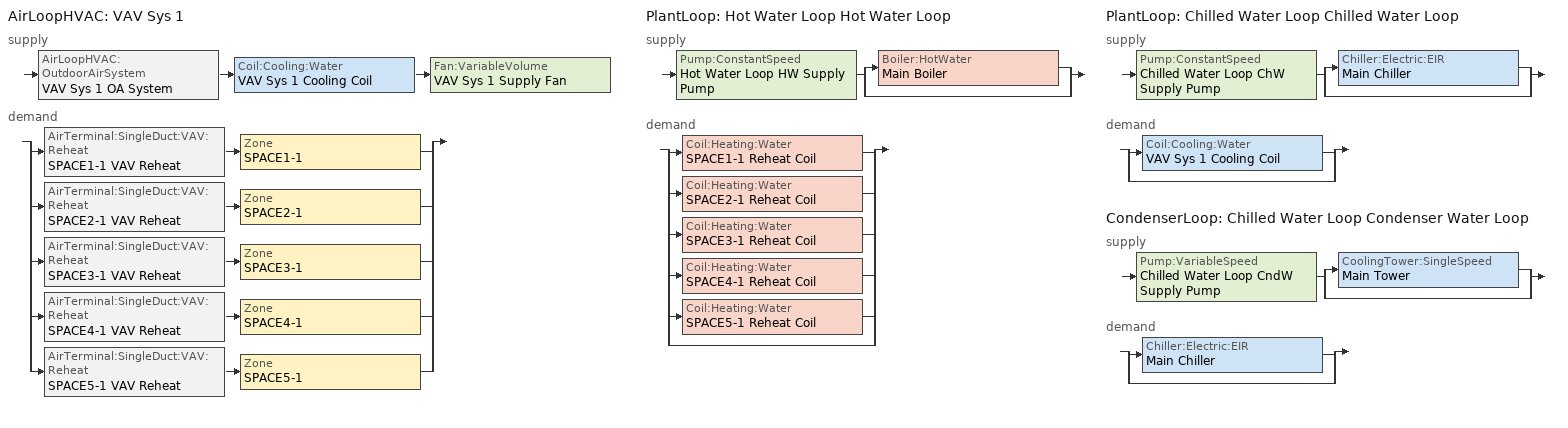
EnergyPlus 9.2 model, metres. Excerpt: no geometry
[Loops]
AirLoopHVAC 'VAV Sys 1'
 supply: AirLoopHVAC:OutdoorAirSystem 'VAV Sys 1 OA System' > Coil:Cooling:Water 'VAV Sys 1 Cooling Coil' > Fan:VariableVolume 'VAV Sys 1 Supply Fan'
 demand: split
  | AirTerminal:SingleDuct:VAV:Reheat 'SPACE1-1 VAV Reheat' > Zone 'SPACE1-1'
  | AirTerminal:SingleDuct:VAV:Reheat 'SPACE2-1 VAV Reheat' > Zone 'SPACE2-1'
  | AirTerminal:SingleDuct:VAV:Reheat 'SPACE3-1 VAV Reheat' > Zone 'SPACE3-1'
  | AirTerminal:SingleDuct:VAV:Reheat 'SPACE4-1 VAV Reheat' > Zone 'SPACE4-1'
  | AirTerminal:SingleDuct:VAV:Reheat 'SPACE5-1 VAV Reheat' > Zone 'SPACE5-1'
PlantLoop 'Hot Water Loop Hot Water Loop'
 supply: Pump:ConstantSpeed 'Hot Water Loop HW Supply Pump' > split
  | Boiler:HotWater 'Main Boiler'
  | bypass
 demand: split
  | Coil:Heating:Water 'SPACE1-1 Reheat Coil'
  | Coil:Heating:Water 'SPACE2-1 Reheat Coil'
  | Coil:Heating:Water 'SPACE3-1 Reheat Coil'
  | Coil:Heating:Water 'SPACE4-1 Reheat Coil'
  | Coil:Heating:Water 'SPACE5-1 Reheat Coil'
  | bypass
PlantLoop 'Chilled Water Loop Chilled Water Loop'
 supply: Pump:ConstantSpeed 'Chilled Water Loop ChW Supply Pump' > split
  | Chiller:Electric:EIR 'Main Chiller'
  | bypass
 demand: split
  | Coil:Cooling:Water 'VAV Sys 1 Cooling Coil'
  | bypass
CondenserLoop 'Chilled Water Loop Condenser Water Loop'
 supply: Pump:VariableSpeed 'Chilled Water Loop CndW Supply Pump' > split
  | CoolingTower:SingleSpeed 'Main Tower'
  | bypass
 demand: split
  | Chiller:Electric:EIR 'Main Chiller'
  | bypass
[ThermostatSetpoint:SingleCooling]
CoolingSetPoint: Setpoint Temperature Schedule=SetPointTemperature
[ZoneControl:Thermostat] Control Type Schedule=ZONE CONTROL TYPE SCHED; Control 1=CoolingSetPoint
Name | Zone or ZoneList
SPACE1-1 Thermostat | SPACE1-1
SPACE2-1 Thermostat | SPACE2-1
SPACE3-1 Thermostat | SPACE3-1
SPACE4-1 Thermostat | SPACE4-1
SPACE5-1 Thermostat | SPACE5-1
[DesignSpecification:OutdoorAir] Outdoor Air Method=flow/person; Outdoor Air Flow per Person {m3/s-person}=0.00944; Outdoor Air Flow per Zone Floor Area {m3/s-m2}=0; Outdoor Air Flow per Zone {m3/s}=0
SZ DSOA SPACE1-1; SZ DSOA SPACE2-1; SZ DSOA SPACE3-1; SZ DSOA SPACE4-1; SZ DSOA SPACE5-1
[Sizing:Zone] Zone Cooling Design Supply Air Temperature Input Method=SupplyAirTemperature; Zone Cooling Design Supply Air Temperature {C}=10; Zone Cooling Design Supply Air Temperature Difference {deltaC}=11.11; Zone Heating Design Supply Air Temperature Input Method=SupplyAirTemperature; Zone Heating Design Supply Air Temperature {C}=50; Zone Cooling Design Supply Air Humidity Ratio {kgWater/kgDryAir}=0.008; Zone Heating Design Supply Air Humidity Ratio {kgWater/kgDryAir}=0.008; Cooling Design Air Flow Method=DesignDay; Cooling Design Air Flow Rate {m3/s}=0; Cooling Minimum Air Flow Fraction=0; Heating Design Air Flow Method=DesignDay; Heating Design Air Flow Rate {m3/s}=0; Heating Maximum Air Flow Fraction=0
Name | Design Specification Outdoor Air Object | Design Specification Zone Air Distribution Object
SPACE1-1 | SZ DSOA SPACE1-1 | SZ DSZAD SPACE1-1
SPACE2-1 | SZ DSOA SPACE2-1 | SZ DSZAD SPACE2-1
SPACE3-1 | SZ DSOA SPACE3-1 | SZ DSZAD SPACE3-1
SPACE4-1 | SZ DSOA SPACE4-1 | SZ DSZAD SPACE4-1
SPACE5-1 | SZ DSOA SPACE5-1 | SZ DSZAD SPACE5-1
[DesignSpecification:ZoneAirDistribution] Zone Air Distribution Effectiveness in Cooling Mode=1; Zone Air Distribution Effectiveness in Heating Mode=1
SZ DSZAD SPACE1-1; SZ DSZAD SPACE2-1; SZ DSZAD SPACE3-1; SZ DSZAD SPACE4-1; SZ DSZAD SPACE5-1
[Zone equipment]
SPACE1-1: SPACE1-1 VAV Reheat
SPACE2-1: SPACE2-1 VAV Reheat
SPACE3-1: SPACE3-1 VAV Reheat
SPACE4-1: SPACE4-1 VAV Reheat
SPACE5-1: SPACE5-1 VAV Reheat
[AirTerminal:SingleDuct:VAV:Reheat] Maximum Air Flow Rate {m3/s}=autosize; Zone Minimum Air Flow Input Method=Constant; Constant Minimum Air Flow Fraction=0.3; Maximum Hot Water or Steam Flow Rate {m3/s}=autosize; Minimum Hot Water or Steam Flow Rate {m3/s}=0; Convergence Tolerance=0.001; Damper Heating Action=Reverse
Name | Reheat Coil
SPACE1-1 VAV Reheat | SPACE1-1 Reheat Coil
SPACE2-1 VAV Reheat | SPACE2-1 Reheat Coil
SPACE3-1 VAV Reheat | SPACE3-1 Reheat Coil
SPACE4-1 VAV Reheat | SPACE4-1 Reheat Coil
SPACE5-1 VAV Reheat | SPACE5-1 Reheat Coil
[Coil:Heating:Water] U-Factor Times Area Value {W/K}=autosize; Maximum Water Flow Rate {m3/s}=autosize; Performance Input Method=UFactorTimesAreaAndDesignWaterFlowRate; Rated Capacity {W}=autosize; Rated Inlet Water Temperature {C}=82.2; Rated Inlet Air Temperature {C}=16.6; Rated Outlet Water Temperature {C}=71.1; Rated Outlet Air Temperature {C}=32.2; Rated Ratio for Air and Water Convection=0.5
SPACE1-1 Reheat Coil; SPACE2-1 Reheat Coil; SPACE3-1 Reheat Coil; SPACE4-1 Reheat Coil; SPACE5-1 Reheat Coil
[Sizing:System]
VAV Sys 1: Type of Load to Size On=Sensible; Design Outdoor Air Flow Rate {m3/s}=autosize; Central Heating Maximum System Air Flow Ratio=0.3; Preheat Design Temperature {C}=7.2; Preheat Design Humidity Ratio {kgWater/kgDryAir}=0.008; Precool Design Temperature {C}=11; Precool Design Humidity Ratio {kgWater/kgDryAir}=0.008; Central Cooling Design Supply Air Temperature {C}=10; Central Heating Design Supply Air Temperature {C}=7.2; Type of Zone Sum to Use=NonCoincident; 100% Outdoor Air in Cooling=No; 100% Outdoor Air in Heating=No; Central Cooling Design Supply Air Humidity Ratio {kgWater/kgDryAir}=0.008; Central Heating Design Supply Air Humidity Ratio {kgWater/kgDryAir}=0.008; Cooling Supply Air Flow Rate Method=DesignDay; Cooling Supply Air Flow Rate {m3/s}=0; Heating Supply Air Flow Rate Method=DesignDay; Heating Supply Air Flow Rate {m3/s}=0; System Outdoor Air Method=ZoneSum; Zone Maximum Outdoor Air Fraction=1; Cooling Design Capacity Method=CoolingDesignCapacity; Cooling Design Capacity {W}=autosize; Heating Design Capacity Method=HeatingDesignCapacity; Heating Design Capacity {W}=autosize; Central Cooling Capacity Control Method=OnOff
[AirLoopHVAC]
VAV Sys 1: Design Supply Air Flow Rate {m3/s}=autosize
[AirLoopHVAC:ReturnPlenum]
VAV Sys 1 Return Plenum: Zone=PLENUM-1
[SetpointManager:Scheduled]
VAV Sys 1 Cooling Supply Air Temp Manager: Control Variable=Temperature; Schedule=HVACTemplate-Always 10.0; Setpoint Node or NodeList=VAV Sys 1 Supply Fan Outlet
[Coil:Cooling:Water]
VAV Sys 1 Cooling Coil: Design Water Flow Rate {m3/s}=autosize; Design Air Flow Rate {m3/s}=autosize; Design Inlet Water Temperature {C}=autosize; Design Inlet Air Temperature {C}=autosize; Design Outlet Air Temperature {C}=autosize; Design Inlet Air Humidity Ratio {kgWater/kgDryAir}=autosize; Design Outlet Air Humidity Ratio {kgWater/kgDryAir}=autosize; Type of Analysis=DetailedAnalysis; Heat Exchanger Configuration=CrossFlow
[Controller:WaterCoil]
VAV Sys 1 Cooling Coil Controller: Control Variable=Temperature; Action=Reverse; Actuator Variable=Flow; Controller Convergence Tolerance {deltaC}=autosize; Maximum Actuated Flow {m3/s}=autosize; Minimum Actuated Flow {m3/s}=0
[SetpointManager:MixedAir]
VAV Sys 1 Cooling Coil Air Temp Manager: Control Variable=Temperature; Setpoint Node or NodeList=VAV Sys 1 Mixed Air Nodes
[Fan:VariableVolume]
VAV Sys 1 Supply Fan: Availability Schedule=FanAvailSched; Fan Total Efficiency=0.7; Pressure Rise {Pa}=600; Maximum Flow Rate {m3/s}=autosize; Fan Power Minimum Flow Rate Input Method=Fraction; Fan Power Minimum Flow Fraction=0.25; Motor Efficiency=0.9; Motor In Airstream Fraction=1; Fan Power Coefficient 1=0.350712; Fan Power Coefficient 2=0.308505; Fan Power Coefficient 3=-0.541374; Fan Power Coefficient 4=0.871988; Fan Power Coefficient 5=0
[Controller:OutdoorAir]
VAV Sys 1 OA Controller: Minimum Outdoor Air Flow Rate {m3/s}=autosize; Maximum Outdoor Air Flow Rate {m3/s}=autosize; Economizer Control Type=DifferentialDryBulb; Economizer Control Action Type=ModulateFlow; Economizer Maximum Limit Dry-Bulb Temperature {C}=19; Economizer Minimum Limit Dry-Bulb Temperature {C}=4; Lockout Type=NoLockout; Minimum Limit Type=FixedMinimum; Minimum Outdoor Air Schedule=Min OA Sched
[Boiler:HotWater]
Main Boiler: Fuel Type=NaturalGas; Nominal Capacity {W}=autosize; Nominal Thermal Efficiency=0.8; Efficiency Curve Temperature Evaluation Variable=LeavingBoiler; Normalized Boiler Efficiency Curve=Main Boiler Efficiency Curve; Design Water Flow Rate {m3/s}=autosize; Minimum Part Load Ratio=0; Maximum Part Load Ratio=1.1; Optimum Part Load Ratio=1; Water Outlet Upper Temperature Limit {C}=100; Boiler Flow Mode=ConstantFlow; Parasitic Electric Load {W}=0; Sizing Factor=1
[Chiller:Electric:EIR]
Main Chiller: Reference Capacity {W}=autosize; Reference COP {W/W}=3.2; Reference Leaving Chilled Water Temperature {C}=6.67; Reference Entering Condenser Fluid Temperature {C}=29.4; Reference Chilled Water Flow Rate {m3/s}=autosize; Reference Condenser Fluid Flow Rate {m3/s}=autosize; Cooling Capacity Function of Temperature Curve=Main Chiller RecipCapFT; Electric Input to Cooling Output Ratio Function of Temperature Curve=Main Chiller RecipEIRFT; Electric Input to Cooling Output Ratio Function of Part Load Ratio Curve=Main Chiller RecipEIRFPLR; Minimum Part Load Ratio=0; Maximum Part Load Ratio=1; Optimum Part Load Ratio=1; Minimum Unloading Ratio=0.25; Condenser Type=WaterCooled; Fraction of Compressor Electric Consumption Rejected by Condenser=1; Leaving Chilled Water Lower Temperature Limit {C}=5; Chiller Flow Mode=ConstantFlow; Design Heat Recovery Water Flow Rate {m3/s}=0; Sizing Factor=1
[CoolingTower:SingleSpeed]
Main Tower: Design Water Flow Rate {m3/s}=autosize; Design Air Flow Rate {m3/s}=autosize; Design Fan Power {W}=autosize; Design U-Factor Times Area Value {W/K}=autosize; Free Convection Regime Air Flow Rate {m3/s}=autocalculate; Free Convection Regime U-Factor Times Area Value {W/K}=autocalculate; Performance Input Method=UFactorTimesAreaAndDesignWaterFlowRate; Free Convection Capacity {W}=autocalculate; Evaporation Loss Mode=SaturatedExit; Drift Loss Percent {percent}=0.008; Blowdown Calculation Mode=ConcentrationRatio; Blowdown Concentration Ratio=3; Capacity Control=FanCycling; Sizing Factor=1
[Sizing:Plant]
Name | Loop Type | Design Loop Exit Temperature {C} | Loop Design Temperature Difference {deltaC}
Hot Water Loop Hot Water Loop | Heating | 82 | 11
Chilled Water Loop Chilled Water Loop | Cooling | 2 | 6.67
Chilled Water Loop Condenser Water Loop | Condenser | 29.4 | 5.6
[PlantLoop] Fluid Type=Water; Maximum Loop Flow Rate {m3/s}=autosize; Minimum Loop Flow Rate {m3/s}=0; Plant Loop Volume {m3}=autosize; Load Distribution Scheme=SequentialLoad; Plant Loop Demand Calculation Scheme=SingleSetpoint
Name | Plant Equipment Operation Scheme | Maximum Loop Temperature {C} | Minimum Loop Temperature {C} | Common Pipe Simulation
Hot Water Loop Hot Water Loop | Hot Water Loop Operation | 100 | 10
Chilled Water Loop Chilled Water Loop | Chilled Water Loop Chiller Operation | 98 | 1 | None
[PlantEquipmentOperationSchemes] Control Scheme 1 Schedule=HVACTemplate-Always 1
Name | Control Scheme 1
Hot Water Loop Operation | Hot Water Loop Operation All Hours
Chilled Water Loop Chiller Operation | Chilled Water Loop Chiller Operation All Hours
[PlantEquipmentOperation:HeatingLoad]
Hot Water Loop Operation All Hours: Load Range 1 Lower Limit {W}=0; Load Range 1 Upper Limit {W}=1000000000000000; Range 1 Equipment List=Hot Water Loop All Equipment
[PlantEquipmentList]
Hot Water Loop All Equipment: Main Boiler
Chilled Water Loop All Chillers: Main Chiller
[Pump:ConstantSpeed] Design Flow Rate {m3/s}=autosize; Design Pump Head {Pa}=179352; Design Power Consumption {W}=autosize; Motor Efficiency=0.9; Fraction of Motor Inefficiencies to Fluid Stream=0; Pump Control Type=INTERMITTENT
Hot Water Loop HW Supply Pump; Chilled Water Loop ChW Supply Pump
[PlantEquipmentOperation:CoolingLoad] Load Range 1 Lower Limit {W}=0; Load Range 1 Upper Limit {W}=1000000000000000
Name | Range 1 Equipment List
Chilled Water Loop Chiller Operation All Hours | Chilled Water Loop All Chillers
Chilled Water Loop Condenser Operation All Hours | Chilled Water Loop All Condensers
[CondenserLoop]
Chilled Water Loop Condenser Water Loop: Fluid Type=Water; Condenser Equipment Operation Scheme=Chilled Water Loop Condenser Operation; Maximum Loop Temperature {C}=80; Minimum Loop Temperature {C}=5; Maximum Loop Flow Rate {m3/s}=autosize; Minimum Loop Flow Rate {m3/s}=0; Condenser Loop Volume {m3}=autosize; Load Distribution Scheme=SequentialLoad
[CondenserEquipmentOperationSchemes]
Chilled Water Loop Condenser Operation: Control Scheme 1=Chilled Water Loop Condenser Operation All Hours; Control Scheme 1 Schedule=HVACTemplate-Always 1
[CondenserEquipmentList]
Chilled Water Loop All Condensers: Main Tower
[Pump:VariableSpeed]
Chilled Water Loop CndW Supply Pump: Design Maximum Flow Rate {m3/s}=autosize; Design Pump Head {Pa}=179352; Design Power Consumption {W}=autosize; Motor Efficiency=0.9; Fraction of Motor Inefficiencies to Fluid Stream=0; Coefficient 1 of the Part Load Performance Curve=0; Coefficient 2 of the Part Load Performance Curve=0; Coefficient 3 of the Part Load Performance Curve=1; Coefficient 4 of the Part Load Performance Curve=0; Design Minimum Flow Rate {m3/s}=0; Pump Control Type=INTERMITTENT
[Schedule:Compact]
ZONE CONTROL TYPE SCHED: Through: 12/31, For: Alldays, Until: 24:00, 4
FanAvailSched; Min OA Sched: Through: 12/31, For: WeekDays CustomDay1 CustomDay2, Until: 8:00, 0, Until: 21:00, 1, Until: 24:00, 0
HVACTemplate-Always 1: Through: 12/31, For: AllDays, Until: 24:00, 1
HVACTemplate-Always 10.0: Through: 12/31, For: AllDays, Until: 24:00, 10
[Curve:Quadratic] Minimum Value of x=0; Maximum Value of x=1
Name | Coefficient1 Constant | Coefficient2 x | Coefficient3 x**2
Main Boiler Efficiency Curve | 0.97 | 0.0633 | -0.0333
Main Chiller RecipEIRFPLR | 0.088065 | 1.137742 | -0.225806
[Curve:Biquadratic] Minimum Value of x=5; Maximum Value of x=10; Minimum Value of y=24; Maximum Value of y=35
Name | Coefficient1 Constant | Coefficient2 x | Coefficient3 x**2 | Coefficient4 y | Coefficient5 y**2 | Coefficient6 x*y
Main Chiller RecipCapFT | 0.507883 | 0.145228 | -0.00625644 | -0.0011178 | -0.0001296 | -0.00028188
Main Chiller RecipEIRFT | 1.03076 | -0.103536 | 0.00710208 | 0.0093186 | 0.00031752 | -0.00104328
